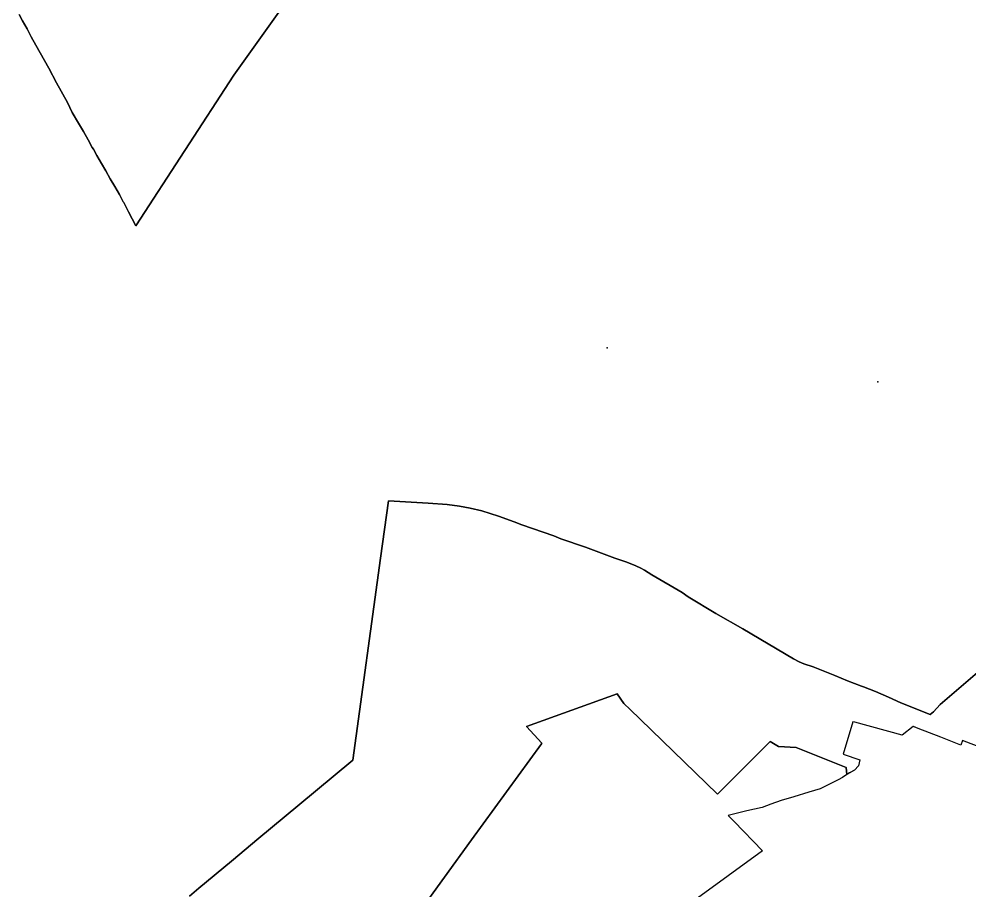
# Model space of a CAD drawing. Header units: inches. Extents: x 11258954 to 11313122, y 3645444 to 3695200.
# Drawn here: x 11294000 to 11299335, y 3660131 to 3665025 of the extents above; entities that cross this region are included whole.
import ezdxf

# ---------------------------------------------------------------- set-up
doc = ezdxf.new("R2010")
doc.units = ezdxf.units.IN
doc.header["$MEASUREMENT"] = 0
for name, color, linetype in [('AnnexationHistory', 183, 'Continuous'), ('PointOfInterest', 52, 'Continuous'), ('RecyclingCenter', 61, 'Continuous'), ('ZipCode', 108, 'Continuous')]:
    doc.layers.add(name, color=color, linetype=linetype)

msp = doc.modelspace()

# ---------------------------------------------------------------- linework, layer by layer
at = {"layer": 'AnnexationHistory'}
for points in [[(11294000, 3665050.75, 0), (11294019, 3665016, 0), (11294045, 3664970, 0), (11294069, 3664925.25, 0), (11294095, 3664879, 0), (11294119, 3664835.5, 0), (11294167, 3664749.25, 0), (11294211, 3664667.5, 0), (11294272, 3664556, 0), (11294299, 3664501, 0), (11294333, 3664441.5, 0), (11294361, 3664393.5, 0), (11294387, 3664348, 0), (11294411, 3664305, 0), (11294417, 3664294, 0), (11294437, 3664259.75, 0), (11294463, 3664214.25, 0), (11294487, 3664173.25, 0), (11294512, 3664128.25, 0), (11294538, 3664084.75, 0), (11294564, 3664039.75, 0), (11294584.8535, 3664000, 0), (11294587.399, 3663995.1475, 0), (11294614.614, 3663943.2705, 0), (11294655.6215, 3663865.1035, 0), (11295206.0615, 3664709.9555, 0), (11295737.8255, 3665459.139, 0)], [(11295737.8255, 3665459.139, 0), (11295206.0615, 3664709.9555, 0), (11294655.6215, 3663865.1035, 0), (11294614.614, 3663943.2705, 0), (11294587.399, 3663995.1475, 0), (11294584.8535, 3664000, 0), (11294564, 3664039.75, 0), (11294538, 3664084.75, 0), (11294512, 3664128.25, 0), (11294487, 3664173.25, 0), (11294463, 3664214.25, 0), (11294437, 3664259.75, 0), (11294417, 3664294, 0), (11294411, 3664305, 0), (11294387, 3664348, 0), (11294361, 3664393.5, 0), (11294333, 3664441.5, 0), (11294299, 3664501, 0), (11294272, 3664556, 0), (11294211, 3664667.5, 0), (11294167, 3664749.25, 0), (11294119, 3664835.5, 0), (11294095, 3664879, 0), (11294069, 3664925.25, 0), (11294045, 3664970, 0), (11294019, 3665016, 0), (11294000, 3665050.75, 0)], [(11299377.469, 3661356.625, 0), (11299167.5315, 3661177.125, 0), (11299129.7815, 3661137.625, 0), (11299111.9065, 3661121.0625, 0), (11298947.344, 3661187.3125, 0), (11298877.5315, 3661219.6875, 0), (11298804.9065, 3661251.125, 0), (11298736.8125, 3661277, 0), (11298726.0625, 3661280.125, 0), (11298648.0315, 3661309.9375, 0), (11298576.969, 3661340.5625, 0), (11298455.344, 3661389.1875, 0), (11298402.5, 3661406.625, 0), (11298377.1565, 3661417.5, 0), (11298345.219, 3661434.3125, 0), (11298061, 3661602, 0), (11297909.4675, 3661689.2115, 0), (11297754.469, 3661782.5, 0), (11297720.469, 3661807.125, 0), (11297551.0315, 3661905.25, 0), (11297508.375, 3661932, 0), (11297488.25, 3661943.5625, 0), (11297459.5625, 3661956.625, 0), (11297409.4375, 3661976.6875, 0), (11297376.9375, 3661988.8125, 0), (11297341.9065, 3662000, 0), (11297178.844, 3662060.0625, 0), (11297040.1875, 3662108.125, 0), (11297000, 3662124.085, 0), (11296820.5315, 3662187.0625, 0), (11296777.835, 3662203.8205, 0), (11296690.496, 3662234.635, 0), (11296642.9765, 3662250.2325, 0), (11296596.978, 3662265.122, 0), (11296531.9, 3662279.3045, 0), (11296472.0785, 3662290.4195, 0), (11296401.197, 3662300.227, 0), (11296295.853, 3662308.7895, 0), (11296072.601, 3662320.9715, 0), (11296027.6925, 3662000, 0), (11295872.2815, 3660866, 0), (11295563.7455, 3660608.644, 0), (11295345.9775, 3660426.999, 0), (11295191.567, 3660298.202, 0), (11295009.4845, 3660146.3235, 0), (11294957.1815, 3660102.6965, 0)], [(11294957.1815, 3660102.6965, 0), (11295009.4845, 3660146.3235, 0), (11295191.567, 3660298.202, 0), (11295345.9775, 3660426.999, 0), (11295563.7455, 3660608.644, 0), (11295872.2815, 3660866, 0), (11296027.6925, 3662000, 0), (11296072.601, 3662320.9715, 0), (11296295.853, 3662308.7895, 0), (11296401.197, 3662300.227, 0), (11296472.0785, 3662290.4195, 0), (11296531.9, 3662279.3045, 0), (11296596.978, 3662265.122, 0), (11296642.9765, 3662250.2325, 0), (11296690.496, 3662234.635, 0), (11296777.835, 3662203.8205, 0), (11296820.5315, 3662187.0625, 0), (11297000, 3662124.085, 0), (11297040.1875, 3662108.125, 0), (11297178.844, 3662060.0625, 0), (11297341.9065, 3662000, 0), (11297376.9375, 3661988.8125, 0), (11297409.4375, 3661976.6875, 0), (11297459.5625, 3661956.625, 0), (11297488.25, 3661943.5625, 0), (11297508.375, 3661932, 0), (11297551.0315, 3661905.25, 0), (11297720.469, 3661807.125, 0), (11297754.469, 3661782.5, 0), (11297909.4675, 3661689.2115, 0), (11298061, 3661602, 0), (11298345.219, 3661434.3125, 0), (11298377.1565, 3661417.5, 0), (11298402.5, 3661406.625, 0), (11298455.344, 3661389.1875, 0), (11298576.969, 3661340.5625, 0), (11298648.0315, 3661309.9375, 0), (11298726.0625, 3661280.125, 0), (11298736.8125, 3661277, 0), (11298804.9065, 3661251.125, 0), (11298877.5315, 3661219.6875, 0), (11298947.344, 3661187.3125, 0), (11299111.9065, 3661121.0625, 0), (11299129.7815, 3661137.625, 0), (11299167.5315, 3661177.125, 0), (11299377.469, 3661356.625, 0)], [(11299406.125, 3660932.8125, 0), (11299293.844, 3660975, 0), (11299284.1565, 3660950.4375, 0), (11299171.4375, 3660995.4375, 0), (11299044.594, 3661044.0625, 0), (11299017.0625, 3661054.5, 0), (11298953.9065, 3661006.4375, 0), (11298688.4375, 3661078.0625, 0), (11298677.7815, 3661080.75, 0), (11298622.9065, 3660899.625, 0), (11298717.9065, 3660866.625, 0), (11298709.0625, 3660833.1875, 0), (11298686.4375, 3660810.125, 0), (11298659.4375, 3660793.9375, 0), (11298644.375, 3660784.4375, 0), (11298619.625, 3660768.75, 0), (11298595.8125, 3660754.9375, 0), (11298536.375, 3660725.3125, 0), (11298494.1875, 3660705.125, 0), (11298431.1565, 3660685.6875, 0), (11298347.3125, 3660659.3125, 0), (11298275.6875, 3660638.25, 0), (11298218.469, 3660618.0625, 0), (11298170.0315, 3660599.875, 0), (11298082.4065, 3660580.4375, 0), (11297979.0315, 3660555, 0), (11298012.0625, 3660521, 0), (11298172, 3660356.4375, 0), (11297786.1875, 3660075.8125, 0)]]:
    msp.add_polyline3d(points, dxfattribs=at)
at = {"layer": 'PointOfInterest'}
msp.add_point((11297299.4682, 3663180.1028), dxfattribs=at)
at = {"layer": 'RecyclingCenter'}
msp.add_point((11298818.2381, 3662989.8709), dxfattribs=at)
at = {"layer": 'ZipCode'}
for points in [[(11296236.344, 3660000, 0), (11296539, 3660417.8125, 0), (11296930.8545, 3660957.9925, 0), (11296932.321, 3660960.014, 0), (11296932.719, 3660960.5625, 0), (11296846.9165, 3661055.182, 0), (11297354.812, 3661236.842, 0), (11297393.4065, 3661184, 0), (11297429.594, 3661149, 0), (11297484.344, 3661096.4375, 0), (11297484.386, 3661096.397, 0), (11297484.4795, 3661096.3055, 0), (11297918.7815, 3660674.5625, 0), (11297918.8905, 3660674.672, 0), (11297919.135, 3660674.9175, 0), (11298213.3435, 3660970.1215, 0), (11298213.5355, 3660970.314, 0), (11298213.621, 3660970.4005, 0), (11298214.219, 3660971, 0), (11298214.3555, 3660970.914, 0), (11298214.661, 3660970.7215, 0), (11298261.469, 3660941.1875, 0), (11298359.3125, 3660936, 0), (11298640.625, 3660823.9375, 0), (11298644.375, 3660784.4375, 0), (11298643.7565, 3660784.0455, 0), (11298619.625, 3660768.75, 0), (11298595.8125, 3660754.9375, 0), (11298536.375, 3660725.3125, 0), (11298494.1875, 3660705.125, 0), (11298431.1565, 3660685.6875, 0), (11298347.3125, 3660659.3125, 0), (11298275.6875, 3660638.25, 0), (11298218.469, 3660618.0625, 0), (11298170.0315, 3660599.875, 0), (11298082.4065, 3660580.4375, 0), (11297979.0315, 3660555, 0), (11298012.0625, 3660521, 0), (11298172, 3660356.4375, 0), (11297786.1875, 3660075.8125, 0)], [(11299406.125, 3660932.8125, 0), (11299293.844, 3660975, 0), (11299284.1565, 3660950.4375, 0), (11299171.4375, 3660995.4375, 0), (11299044.594, 3661044.0625, 0), (11299017.5425, 3661054.318, 0), (11299017.2105, 3661054.444, 0), (11299017.0625, 3661054.5, 0), (11299016.338, 3661053.9485, 0), (11298954.0945, 3661006.5805, 0), (11298953.9645, 3661006.4815, 0), (11298953.9065, 3661006.4375, 0), (11298688.4375, 3661078.0625, 0), (11298678.4495, 3661080.5815, 0), (11298677.9875, 3661080.698, 0), (11298677.7815, 3661080.75, 0), (11298677.5705, 3661080.053, 0), (11298622.9065, 3660899.625, 0), (11298717.9065, 3660866.625, 0), (11298709.0625, 3660833.1875, 0), (11298686.4375, 3660810.125, 0), (11298686.41, 3660810.1085, 0), (11298644.375, 3660784.4375, 0), (11298640.625, 3660823.9375, 0), (11298359.3125, 3660936, 0), (11298261.469, 3660941.1875, 0), (11298214.661, 3660970.7215, 0), (11298214.3555, 3660970.914, 0), (11298214.219, 3660971, 0), (11298213.621, 3660970.4005, 0), (11298213.5355, 3660970.314, 0), (11298213.3435, 3660970.1215, 0), (11297919.135, 3660674.9175, 0), (11297918.8905, 3660674.672, 0), (11297918.7815, 3660674.5625, 0), (11297484.4795, 3661096.3055, 0), (11297484.386, 3661096.397, 0), (11297484.344, 3661096.4375, 0), (11297429.594, 3661149, 0), (11297393.4065, 3661184, 0), (11297354.812, 3661236.842, 0), (11296846.9165, 3661055.182, 0), (11296932.719, 3660960.5625, 0), (11296932.321, 3660960.014, 0), (11296930.8545, 3660957.9925, 0), (11296539, 3660417.8125, 0), (11296236.344, 3660000, 0)]]:
    msp.add_polyline3d(points, dxfattribs=at)

doc.saveas('drawing.dxf')
